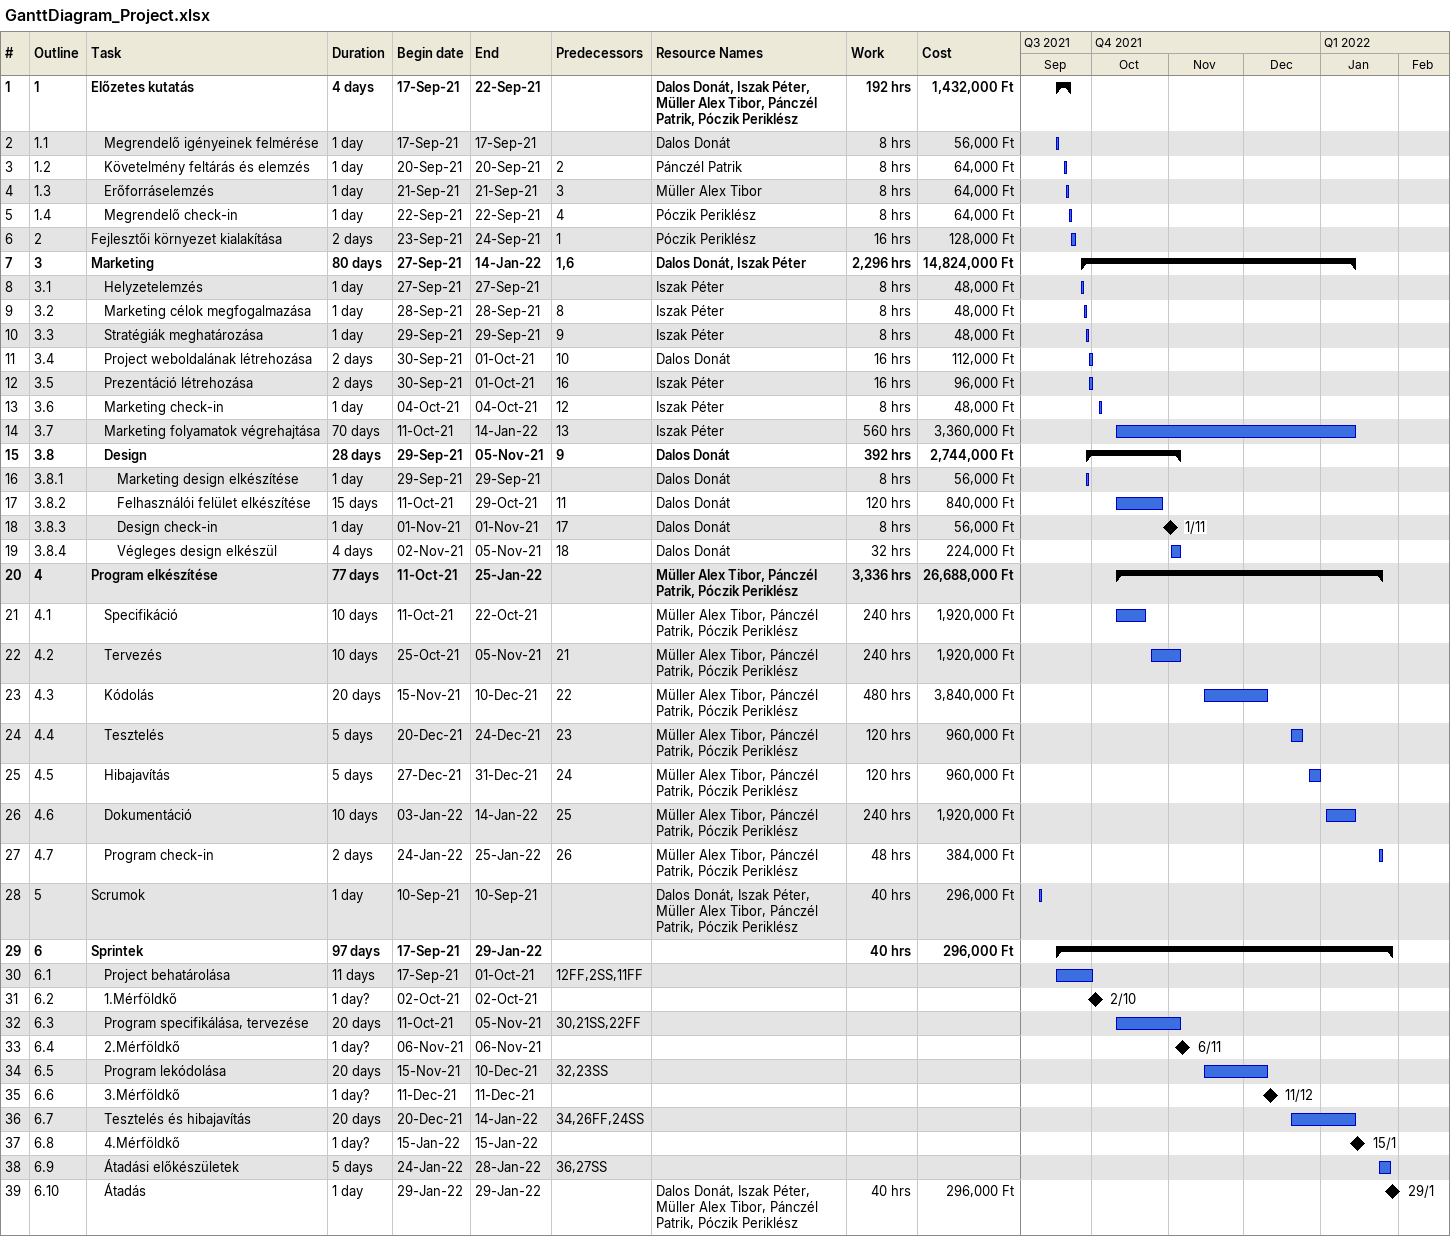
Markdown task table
GanttDiagram_Project.xlsx

| ID | WBS | Task | Duration | Start | Finish | Predecessors | Resources | Work (h) | Cost (Ft) |
|---|---|---|---|---|---|---|---|---|---|
| 1 | 1 | **Előzetes kutatás** | 4d | 2021-09-17 | 2021-09-22 |  | Dalos Donát, Iszak Péter, Müller Alex Tibor, Pánczél Patrik, Póczik Periklész | 192 | 1432000 |
| 2 | 1.1 | Megrendelő igényeinek felmérése | 1d | 2021-09-17 | 2021-09-17 |  | Dalos Donát | 8 | 56000 |
| 3 | 1.2 | Követelmény feltárás és elemzés | 1d | 2021-09-20 | 2021-09-20 | 2 | Pánczél Patrik | 8 | 64000 |
| 4 | 1.3 | Erőforráselemzés | 1d | 2021-09-21 | 2021-09-21 | 3 | Müller Alex Tibor | 8 | 64000 |
| 5 | 1.4 | Megrendelő check-in | 1d | 2021-09-22 | 2021-09-22 | 4 | Póczik Periklész | 8 | 64000 |
| 6 | 2 | Fejlesztői környezet kialakítása | 2d | 2021-09-23 | 2021-09-24 | 1 | Póczik Periklész | 16 | 128000 |
| 7 | 3 | **Marketing** | 80d | 2021-09-27 | 2022-01-14 | 1, 6 | Dalos Donát, Iszak Péter | 2296 | 14824000 |
| 8 | 3.1 | Helyzetelemzés | 1d | 2021-09-27 | 2021-09-27 |  | Iszak Péter | 8 | 48000 |
| 9 | 3.2 | Marketing célok megfogalmazása | 1d | 2021-09-28 | 2021-09-28 | 8 | Iszak Péter | 8 | 48000 |
| 10 | 3.3 | Stratégiák meghatározása | 1d | 2021-09-29 | 2021-09-29 | 9 | Iszak Péter | 8 | 48000 |
| 11 | 3.4 | Project weboldalának létrehozása | 2d | 2021-09-30 | 2021-10-01 | 10 | Dalos Donát | 16 | 112000 |
| 12 | 3.5 | Prezentáció létrehozása | 2d | 2021-09-30 | 2021-10-01 | 16 | Iszak Péter | 16 | 96000 |
| 13 | 3.6 | Marketing check-in | 1d | 2021-10-04 | 2021-10-04 | 12 | Iszak Péter | 8 | 48000 |
| 14 | 3.7 | Marketing folyamatok végrehajtása | 70d | 2021-10-11 | 2022-01-14 | 13 | Iszak Péter | 560 | 3360000 |
| 15 | 3.8 | **Design** | 28d | 2021-09-29 | 2021-11-05 | 9 | Dalos Donát | 392 | 2744000 |
| 16 | 3.8.1 | Marketing design elkészítése | 1d | 2021-09-29 | 2021-09-29 |  | Dalos Donát | 8 | 56000 |
| 17 | 3.8.2 | Felhasználói felület elkészítése | 15d | 2021-10-11 | 2021-10-29 | 11 | Dalos Donát | 120 | 840000 |
| 18 | 3.8.3 | Design check-in | 1d | 2021-11-01 | 2021-11-01 | 17 | Dalos Donát | 8 | 56000 |
| 19 | 3.8.4 | Végleges design elkészül | 4d | 2021-11-02 | 2021-11-05 | 18 | Dalos Donát | 32 | 224000 |
| 20 | 4 | **Program elkészítése** | 77d | 2021-10-11 | 2022-01-25 |  | Müller Alex Tibor, Pánczél Patrik, Póczik Periklész | 3336 | 26688000 |
| 21 | 4.1 | Specifikáció | 10d | 2021-10-11 | 2021-10-22 |  | Müller Alex Tibor, Pánczél Patrik, Póczik Periklész | 240 | 1920000 |
| 22 | 4.2 | Tervezés | 10d | 2021-10-25 | 2021-11-05 | 21 | Müller Alex Tibor, Pánczél Patrik, Póczik Periklész | 240 | 1920000 |
| 23 | 4.3 | Kódolás | 20d | 2021-11-15 | 2021-12-10 | 22 | Müller Alex Tibor, Pánczél Patrik, Póczik Periklész | 480 | 3840000 |
| 24 | 4.4 | Tesztelés | 5d | 2021-12-20 | 2021-12-24 | 23 | Müller Alex Tibor, Pánczél Patrik, Póczik Periklész | 120 | 960000 |
| 25 | 4.5 | Hibajavítás | 5d | 2021-12-27 | 2021-12-31 | 24 | Müller Alex Tibor, Pánczél Patrik, Póczik Periklész | 120 | 960000 |
| 26 | 4.6 | Dokumentáció | 10d | 2022-01-03 | 2022-01-14 | 25 | Müller Alex Tibor, Pánczél Patrik, Póczik Periklész | 240 | 1920000 |
| 27 | 4.7 | Program check-in | 2d | 2022-01-24 | 2022-01-25 | 26 | Müller Alex Tibor, Pánczél Patrik, Póczik Periklész | 48 | 384000 |
| 28 | 5 | Scrumok | 1d | 2021-09-10 | 2021-09-10 |  | Dalos Donát, Iszak Péter, Müller Alex Tibor, Pánczél Patrik, Póczik Periklész | 40 | 296000 |
| 29 | 6 | **Sprintek** | 97d | 2021-09-17 | 2022-01-29 |  |  | 40 | 296000 |
| 30 | 6.1 | Project behatárolása | 11d | 2021-09-17 | 2021-10-01 | 12FF, 2SS, 11FF |  |  |  |
| 31 | 6.2 | 1.Mérföldkő | 1d? | 2021-10-02 | 2021-10-02 |  |  |  |  |
| 32 | 6.3 | Program specifikálása, tervezése | 20d | 2021-10-11 | 2021-11-05 | 30, 21SS, 22FF |  |  |  |
| 33 | 6.4 | 2.Mérföldkő | 1d? | 2021-11-06 | 2021-11-06 |  |  |  |  |
| 34 | 6.5 | Program lekódolása | 20d | 2021-11-15 | 2021-12-10 | 32, 23SS |  |  |  |
| 35 | 6.6 | 3.Mérföldkő | 1d? | 2021-12-11 | 2021-12-11 |  |  |  |  |
| 36 | 6.7 | Tesztelés és hibajavítás | 20d | 2021-12-20 | 2022-01-14 | 34, 26FF, 24SS |  |  |  |
| 37 | 6.8 | 4.Mérföldkő | 1d? | 2022-01-15 | 2022-01-15 |  |  |  |  |
| 38 | 6.9 | Átadási előkészületek | 5d | 2022-01-24 | 2022-01-28 | 36, 27SS |  |  |  |
| 39 | 6.10 | Átadás | 1d | 2022-01-29 | 2022-01-29 |  | Dalos Donát, Iszak Péter, Müller Alex Tibor, Pánczél Patrik, Póczik Periklész | 40 | 296000 |
